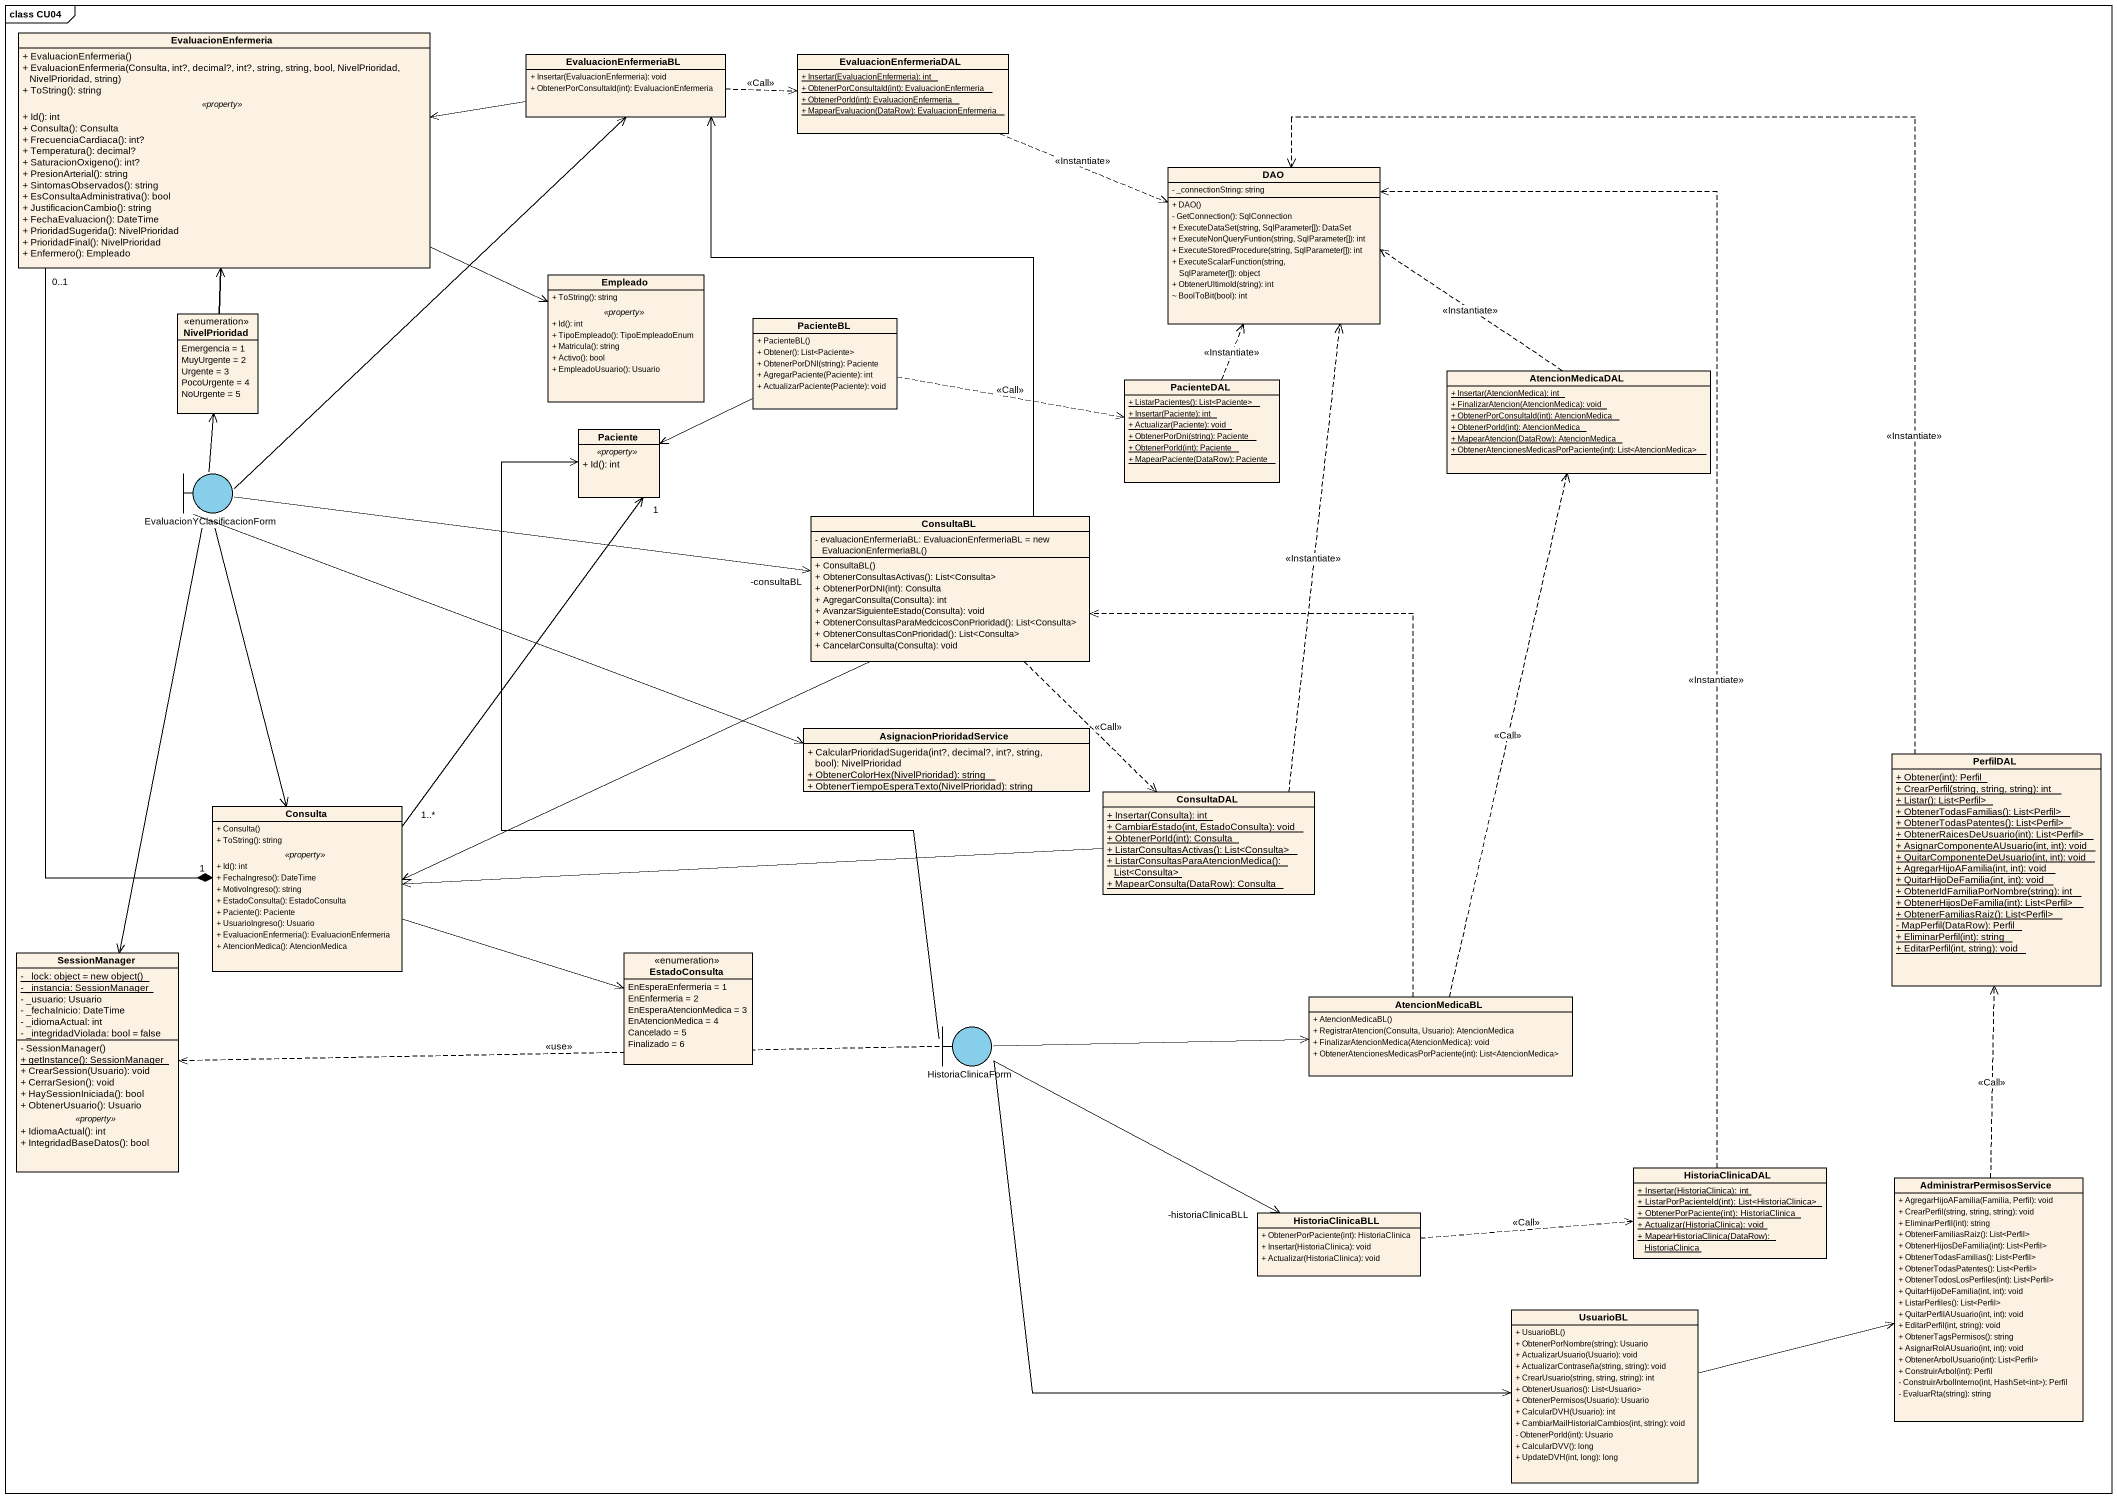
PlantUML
@startuml
mainframe class CU04
allowmixing
hide circle
hide empty members
skinparam classAttributeIconSize 0
class EvaluacionEnfermeria {
  + EvaluacionEnfermeria()
  + EvaluacionEnfermeria(Consulta, int?, decimal?, int?, string, string, bool, NivelPrioridad, NivelPrioridad, string)
  + ToString(): string
  .. <<property>> ..
  + Id(): int
  + Consulta(): Consulta
  + FrecuenciaCardiaca(): int?
  + Temperatura(): decimal?
  + SaturacionOxigeno(): int?
  + PresionArterial(): string
  + SintomasObservados(): string
  + EsConsultaAdministrativa(): bool
  + JustificacionCambio(): string
  + FechaEvaluacion(): DateTime
  + PrioridadSugerida(): NivelPrioridad
  + PrioridadFinal(): NivelPrioridad
  + Enfermero(): Empleado
}
class EvaluacionEnfermeriaBL {
  + Insertar(EvaluacionEnfermeria): void
  + ObtenerPorConsultaId(int): EvaluacionEnfermeria
}
class EvaluacionEnfermeriaDAL {
  {static} + Insertar(EvaluacionEnfermeria): int
  {static} + ObtenerPorConsultaId(int): EvaluacionEnfermeria
  {static} + ObtenerPorId(int): EvaluacionEnfermeria
  {static} + MapearEvaluacion(DataRow): EvaluacionEnfermeria
}
class DAO {
  - _connectionString: string
  + DAO()
  - GetConnection(): SqlConnection
  + ExecuteDataSet(string, SqlParameter[]): DataSet
  + ExecuteNonQueryFuntion(string, SqlParameter[]): int
  + ExecuteStoredProcedure(string, SqlParameter[]): int
  + ExecuteScalarFunction(string, SqlParameter[]): object
  + ObtenerUltimoId(string): int
  ~ BoolToBit(bool): int
}
class Empleado {
  + ToString(): string
  .. <<property>> ..
  + Id(): int
  + TipoEmpleado(): TipoEmpleadoEnum
  + Matricula(): string
  + Activo(): bool
  + EmpleadoUsuario(): Usuario
}
enum NivelPrioridad {
  Emergencia = 1
  MuyUrgente = 2
  Urgente = 3
  PocoUrgente = 4
  NoUrgente = 5
}
class PacienteBL {
  + PacienteBL()
  + Obtener(): List<Paciente>
  + ObtenerPorDNI(string): Paciente
  + AgregarPaciente(Paciente): int
  + ActualizarPaciente(Paciente): void
}
class AtencionMedicaDAL {
  {static} + Insertar(AtencionMedica): int
  {static} + FinalizarAtencion(AtencionMedica): void
  {static} + ObtenerPorConsultaId(int): AtencionMedica
  {static} + ObtenerPorId(int): AtencionMedica
  {static} + MapearAtencion(DataRow): AtencionMedica
  {static} + ObtenerAtencionesMedicasPorPaciente(int): List<AtencionMedica>
}
class PacienteDAL {
  {static} + ListarPacientes(): List<Paciente>
  {static} + Insertar(Paciente): int
  {static} + Actualizar(Paciente): void
  {static} + ObtenerPorDni(string): Paciente
  {static} + ObtenerPorId(int): Paciente
  {static} + MapearPaciente(DataRow): Paciente
}
class Paciente {
  .. <<property>> ..
  + Id(): int
}
boundary EvaluacionYClasificacionForm #87CEEB
class ConsultaBL {
  {field} - evaluacionEnfermeriaBL: EvaluacionEnfermeriaBL = new EvaluacionEnfermeriaBL()
  + ConsultaBL()
  + ObtenerConsultasActivas(): List<Consulta>
  + ObtenerPorDNI(int): Consulta
  + AgregarConsulta(Consulta): int
  + AvanzarSiguienteEstado(Consulta): void
  + ObtenerConsultasParaMedcicosConPrioridad(): List<Consulta>
  + ObtenerConsultasConPrioridad(): List<Consulta>
  + CancelarConsulta(Consulta): void
}
class AsignacionPrioridadService {
  + CalcularPrioridadSugerida(int?, decimal?, int?, string, bool): NivelPrioridad
  {static} + ObtenerColorHex(NivelPrioridad): string
  {static} + ObtenerTiempoEsperaTexto(NivelPrioridad): string
}
class PerfilDAL {
  {static} + Obtener(int): Perfil
  {static} + CrearPerfil(string, string, string): int
  {static} + Listar(): List<Perfil>
  {static} + ObtenerTodasFamilias(): List<Perfil>
  {static} + ObtenerTodasPatentes(): List<Perfil>
  {static} + ObtenerRaicesDeUsuario(int): List<Perfil>
  {static} + AsignarComponenteAUsuario(int, int): void
  {static} + QuitarComponenteDeUsuario(int, int): void
  {static} + AgregarHijoAFamilia(int, int): void
  {static} + QuitarHijoDeFamilia(int, int): void
  {static} + ObtenerIdFamiliaPorNombre(string): int
  {static} + ObtenerHijosDeFamilia(int): List<Perfil>
  {static} + ObtenerFamiliasRaiz(): List<Perfil>
  {static} - MapPerfil(DataRow): Perfil
  {static} + EliminarPerfil(int): string
  {static} + EditarPerfil(int, string): void
}
class Consulta {
  + Consulta()
  + ToString(): string
  .. <<property>> ..
  + Id(): int
  + FechaIngreso(): DateTime
  + MotivoIngreso(): string
  + EstadoConsulta(): EstadoConsulta
  + Paciente(): Paciente
  + UsuarioIngreso(): Usuario
  + EvaluacionEnfermeria(): EvaluacionEnfermeria
  + AtencionMedica(): AtencionMedica
}
class ConsultaDAL {
  {static} + Insertar(Consulta): int
  {static} + CambiarEstado(int, EstadoConsulta): void
  {static} + ObtenerPorId(int): Consulta
  {static} + ListarConsultasActivas(): List<Consulta>
  {static} + ListarConsultasParaAtencionMedica(): List<Consulta>
  {static} + MapearConsulta(DataRow): Consulta
}
class SessionManager {
  {static} {field} - _lock: object = new object()
  {static} - _instancia: SessionManager
  - _usuario: Usuario
  - _fechaInicio: DateTime
  - _idiomaActual: int
  - _integridadViolada: bool = false
  --
  - SessionManager()
  {static} + getInstance(): SessionManager
  + CrearSession(Usuario): void
  + CerrarSesion(): void
  + HaySessionIniciada(): bool
  + ObtenerUsuario(): Usuario
  .. <<property>> ..
  + IdiomaActual(): int
  + IntegridadBaseDatos(): bool
}
enum EstadoConsulta {
  EnEsperaEnfermeria = 1
  EnEnfermeria = 2
  EnEsperaAtencionMedica = 3
  EnAtencionMedica = 4
  Cancelado = 5
  Finalizado = 6
}
class AtencionMedicaBL {
  + AtencionMedicaBL()
  + RegistrarAtencion(Consulta, Usuario): AtencionMedica
  + FinalizarAtencionMedica(AtencionMedica): void
  + ObtenerAtencionesMedicasPorPaciente(int): List<AtencionMedica>
}
boundary HistoriaClinicaForm #87CEEB
class HistoriaClinicaDAL {
  {static} + Insertar(HistoriaClinica): int
  {static} + ListarPorPacienteId(int): List<HistoriaClinica>
  {static} + ObtenerPorPaciente(int): HistoriaClinica
  {static} + Actualizar(HistoriaClinica): void
  {static} + MapearHistoriaClinica(DataRow): HistoriaClinica
}
class AdministrarPermisosService {
  + AgregarHijoAFamilia(Familia, Perfil): void
  + CrearPerfil(string, string, string): void
  + EliminarPerfil(int): string
  + ObtenerFamiliasRaiz(): List<Perfil>
  + ObtenerHijosDeFamilia(int): List<Perfil>
  + ObtenerTodasFamilias(): List<Perfil>
  + ObtenerTodasPatentes(): List<Perfil>
  + ObtenerTodosLosPerfiles(int): List<Perfil>
  + QuitarHijoDeFamilia(int, int): void
  + ListarPerfiles(): List<Perfil>
  + QuitarPerfilAUsuario(int, int): void
  + EditarPerfil(int, string): void
  + ObtenerTagsPermisos(): string
  + AsignarRolAUsuario(int, int): void
  + ObtenerArbolUsuario(int): List<Perfil>
  + ConstruirArbol(int): Perfil
  - ConstruirArbolInterno(int, HashSet<int>): Perfil
  - EvaluarRta(string): string
}
class HistoriaClinicaBLL {
  + ObtenerPorPaciente(int): HistoriaClinica
  + Insertar(HistoriaClinica): void
  + Actualizar(HistoriaClinica): void
}
class UsuarioBL {
  + UsuarioBL()
  + ObtenerPorNombre(string): Usuario
  + ActualizarUsuario(Usuario): void
  + ActualizarContraseña(string, string): void
  + CrearUsuario(string, string, string): int
  + ObtenerUsuarios(): List<Usuario>
  + ObtenerPermisos(Usuario): Usuario
  + CalcularDVH(Usuario): int
  + CambiarMailHistorialCambios(int, string): void
  - ObtenerPorId(int): Usuario
  + CalcularDVV(): long
  + UpdateDVH(int, long): long
}
EvaluacionEnfermeria -right-> Empleado
EvaluacionEnfermeria <-- NivelPrioridad
EvaluacionEnfermeria "0..1" --* "1" Consulta
EvaluacionEnfermeriaBL -left-> EvaluacionEnfermeria
EvaluacionEnfermeriaBL .right.> EvaluacionEnfermeriaDAL : <<Call>>
EvaluacionEnfermeriaDAL .right.> DAO : <<Instantiate>>
NivelPrioridad -up-> EvaluacionEnfermeria
PacienteBL .right.> PacienteDAL : <<Call>>
PacienteBL -left-> Paciente
AtencionMedicaDAL .left.> DAO : <<Instantiate>>
PacienteDAL .up.> DAO : <<Instantiate>>
Paciente "1" <-- "1..*" Consulta
EvaluacionYClasificacionForm -up-> EvaluacionEnfermeriaBL
EvaluacionYClasificacionForm -up-> NivelPrioridad
EvaluacionYClasificacionForm -right-> "-consultaBL" ConsultaBL
EvaluacionYClasificacionForm -right-> AsignacionPrioridadService
EvaluacionYClasificacionForm --> Consulta
EvaluacionYClasificacionForm --> SessionManager
ConsultaBL -up-> EvaluacionEnfermeriaBL
ConsultaBL -left-> Consulta
ConsultaBL ..> ConsultaDAL : <<Call>>
PerfilDAL .up.> DAO : <<Instantiate>>
Consulta -right-> EstadoConsulta
ConsultaDAL .up.> DAO : <<Instantiate>>
ConsultaDAL -left-> Consulta
AtencionMedicaBL .up.> AtencionMedicaDAL : <<Call>>
AtencionMedicaBL .up.> ConsultaBL
HistoriaClinicaForm -up-> Paciente
HistoriaClinicaForm .left.> SessionManager : <<use>>
HistoriaClinicaForm -right-> AtencionMedicaBL
HistoriaClinicaForm -right-> "-historiaClinicaBLL" HistoriaClinicaBLL
HistoriaClinicaForm -right-> UsuarioBL
HistoriaClinicaDAL .up.> DAO : <<Instantiate>>
AdministrarPermisosService .up.> PerfilDAL : <<Call>>
HistoriaClinicaBLL .right.> HistoriaClinicaDAL : <<Call>>
UsuarioBL -right-> AdministrarPermisosService
@enduml
